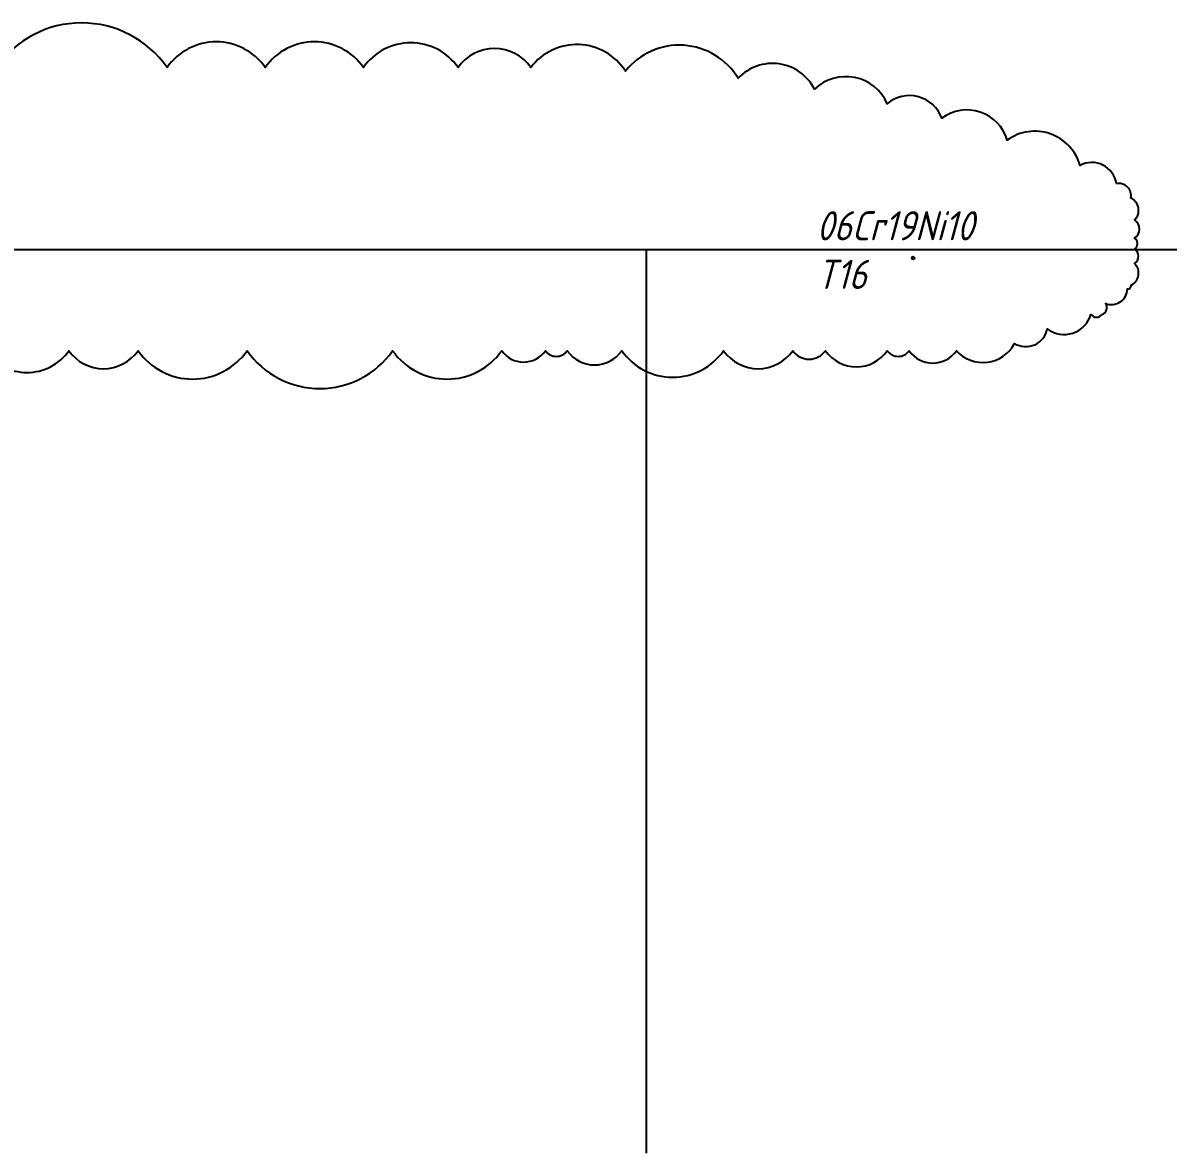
# Model space of a CAD drawing. Header units: millimetres. Extents: x -3655 to 91731, y -8503 to 8404.
# Drawn here: x 38855 to 50635, y -6130 to 5501 of the extents above; entities that cross this region are included whole.
import ezdxf

# ---------------------------------------------------------------- set-up
doc = ezdxf.new("R2010")
doc.units = ezdxf.units.MM
doc.styles.get("Standard").update_dxf_attribs({"font": 'gbeitc.shx', "bigfont": 'gbcbig.shx'})

# ---------------------------------------------------------------- blocks, each defined once
blk = doc.blocks.new('101004001670')
at = {"color": 7, "linetype": 'Continuous', "lineweight": 15}
for radius in [17.5, 4]:
    blk.add_circle((18164, 2046), radius, dxfattribs=at)
at = {"color": 3, "insert": (18142, 2056), "char_height": 3.5, "attachment_point": 1}
blk.add_mtext_dynamic_manual_height_columns('101004001670  圆柱  06Cr19Ni10  T16    2件/套    共1件', width=43.16, gutter_width=17.5, heights=[0], dxfattribs=at)

msp = doc.modelspace()

# ---------------------------------------------------------------- linework, layer by layer
at = {"color": 1}
for p, q in [((-877.53221, 3168.57596), (91731.15181, 3168.57596)), ((45265.59956, 3168.57596), (45265.59956, -6130.0534))]:
    msp.add_line(p, q, dxfattribs=at)
at = {"color": 3}
msp.add_lwpolyline([(38467.67134, 2127.29608, 0.52056705), (39328.23637, 2127.29608, 0.52056705), (39328.23637, 2127.29608, 0.52056705), (40039.13789, 2127.29608, 0.52056705), (40039.13789, 2127.29608, 0.52056705), (41161.61393, 2127.29608, 0.52056705), (41161.61393, 2127.29608, 0.52056705), (42658.24872, 2127.29608, 0.52056705), (42658.24872, 2127.29608, 0.52056705), (43780.72476, 2127.29608, 0.52056705), (43780.72476, 2127.29608, 0.52056705), (44229.71515, 2127.29608, 0.52056705), (44229.71515, 2127.29608, 0.52056705), (44454.2104, 2127.29608, 0.52056705), (44454.2104, 2127.29608, 0.52056705), (45015.44842, 2127.29608, 0.52056705), (45015.44842, 2127.29608, 0.52056705), (46063.0927, 2127.29608, 0.52056705), (46063.0927, 2127.29608, 0.52056705), (46773.99422, 2127.29608, 0.52056705), (46773.99422, 2127.29608, 0.52056705), (47110.73698, 2127.29608, 0.52056705), (47110.73698, 2127.29608, 0.52056705), (47746.80675, 2127.29608, 0.52056705), (47746.80675, 2127.29608, 0.52056705), (47971.30201, 2127.29608, 0.52056705), (47971.30201, 2127.29608, 0.52056705), (48457.70828, 2127.29608, 0.52056705), (48457.70828, 2127.29608, 0.52056705), (49056.36217, 2202.05528, 0.52056705), (49056.36217, 2202.05528, 0.52056705), (49393.10506, 2351.57369, 0.52056705), (49393.10506, 2351.57369, 0.52056705), (49842.09544, 2501.09205, 0.52056705), (49842.09544, 2501.09205, 0.52056705), (49954.34307, 2501.09205, 0.52056705), (49954.34307, 2501.09205, 0.52056705), (49991.75895, 2613.23086, 0.52056705), (49991.75895, 2613.23086, 0.52056705), (50216.25408, 2762.74927, 0.52056705), (50216.25408, 2762.74927, 0.52056705), (50253.66996, 2800.12887, 0.52056705), (50253.66996, 2800.12887, 0.52056705), (50291.08583, 3024.40648, 0.52056705), (50291.08583, 3024.40648, 0.52056705), (50291.08583, 3173.92489, 0.52056705), (50291.08583, 3173.92489, 0.52056705), (50291.08583, 3286.0637, 0.52056705), (50291.08583, 3286.0637, 0.52056705), (50291.08583, 3472.96171, 0.52056705), (50291.08583, 3472.96171, 0.52056705), (50253.66996, 3697.23928, 0.52056705), (50253.66996, 3697.23928, 0.52056705), (50104.00658, 3846.75769, 0.52056705), (50104.00658, 3846.75769, 0.52056705), (49729.84782, 4033.6557, 0.52056705), (49729.84782, 4033.6557, 0.52056705), (48981.53042, 4295.31292, 0.52056705), (48981.53042, 4295.31292, 0.52056705), (48308.0449, 4519.59053, 0.52056705), (48308.0449, 4519.59053, 0.52056705), (47746.80675, 4669.10889, 0.52056705), (47746.80675, 4669.10889, 0.52056705), (46998.48948, 4818.6273, 0.52056705), (46998.48948, 4818.6273, 0.52056705), (46212.75621, 4930.76611, 0.52056705), (46212.75621, 4930.76611, 0.52056705), (45052.8643, 5005.52531, 0.52056705), (45052.8643, 5005.52531, 0.52056705), (44080.05164, 5042.90492, 0.52056705), (44080.05164, 5042.90492, 0.52056705), (43331.73437, 5042.90492, 0.52056705), (43331.73437, 5042.90492, 0.52056705), (42358.92171, 5042.90492, 0.52056705), (42358.92171, 5042.90492, 0.52056705), (41348.69331, 5042.90492, 0.52056705), (41348.69331, 5042.90492, 0.52056705), (40338.46477, 5042.90492, 0.52056705), (40338.46477, 5042.90492, 0.52056705), (38579.91897, 5042.90492, 0.52056705)], format="xyb", dxfattribs=at)

# ---------------------------------------------------------------- block references
at = {"color": 1}
msp.add_blockref('101004001670', (29848.40118, 1035.44676), dxfattribs=at)

# ---------------------------------------------------------------- texts
at = {"color": 1, "insert": (47019.44284, 3563.09863), "char_height": 300, "attachment_point": 1}
msp.add_mtext_dynamic_manual_height_columns('06Cr19Ni10 T16', width=2111.7360108, gutter_width=12.5, heights=[0], dxfattribs=at)

doc.saveas('drawing.dxf')
